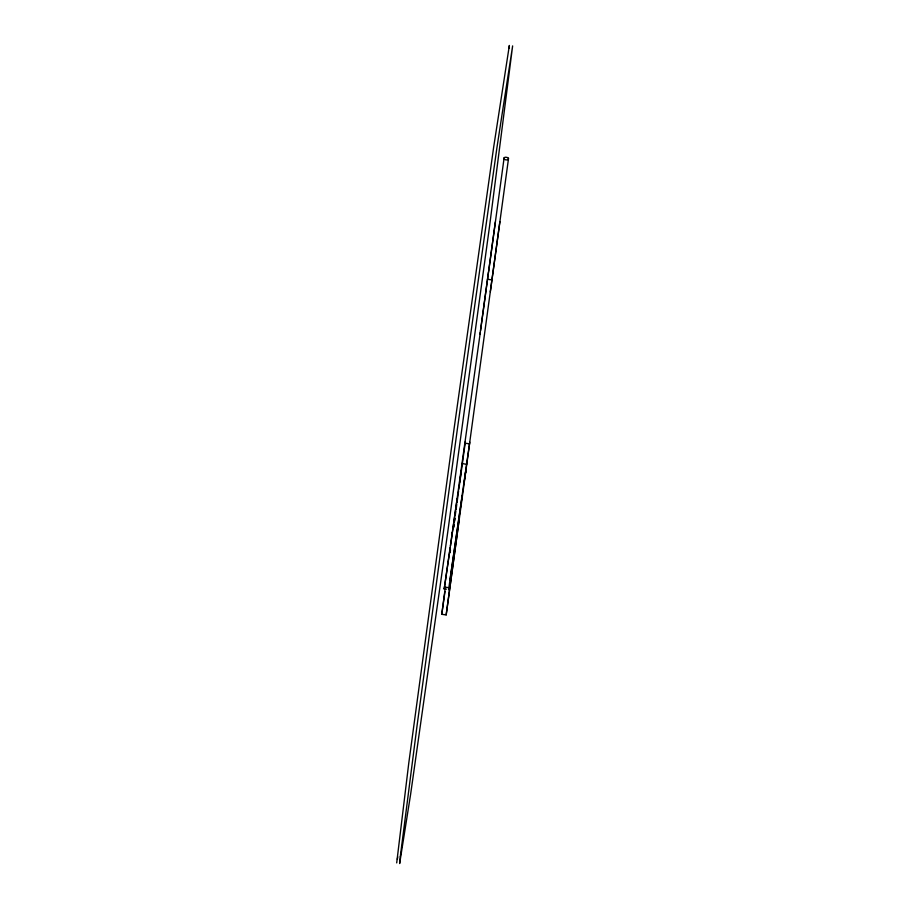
<?xml version="1.0" encoding="UTF-8"?>
<svg xmlns="http://www.w3.org/2000/svg" width="909" height="909" viewBox="0 0 909 909"><rect width="100%" height="100%" fill="white"/><g stroke="black" fill="none" stroke-linecap="round" stroke-linejoin="round"><path stroke-width="1.36" d="M465.397 441.524L461.386 470.805M469.794 442.126L446.171 614.904L441.774 614.302L445.103 589.089M509.097 48.166L509.358 45.45L493.644 147.303L454.046 428.98L408.755 763.219L396.699 862.902M449.955 580.078L469.521 443.819L508.438 159.132C509.415 157.257 503.529 156.234 504.029 158.53L488.633 271.507M508.551 158.211C509.222 160.882 502.734 160.336 504.154 157.552M479.986 334.285L488.474 272.064M451.898 535.469L452.273 532.492L451.978 534.447M446.171 614.904L459.272 518.755M453.716 527.14L454.091 524.402M495.348 221.944L480.531 330.694M454.432 521.902L454.932 518.164L454.5 520.8M455.25 515.403L455.807 511.301M456.159 509.12L456.75 504.427M457.068 502.472L458.613 490.769M458.806 489.417L461.363 470.987M452.33 532.799L480.35 332.058M490.303 291.937L499.893 221.716M450.5 545.775L452.137 534.128M450.114 552.672L450.478 550.036M453.591 527.436L453.955 524.788M444.967 591.509L443.251 603.769M450.273 547.423L444.183 589.123L457.238 498.325M441.774 614.302L443.081 604.996M459.579 482.793L461.363 470.385L461.136 472.385M463.976 483.406L465.76 470.998L465.533 472.998M462.238 495.462L448.58 589.725L448.853 587.68L444.456 587.066M397.347 859.312L397.767 856.914M487.508 279.279L491.917 279.892M465.113 443.217L469.521 443.819M462.261 463.635L466.658 464.249M444.217 588.85L446.421 589.157M400.278 856.755L399.642 863.55L410.595 794.466L447.592 533.174L489.599 225.921L512.631 45.904L496.916 147.758L457.318 429.423L417.026 725.916L400.278 856.755"/></g></svg>
